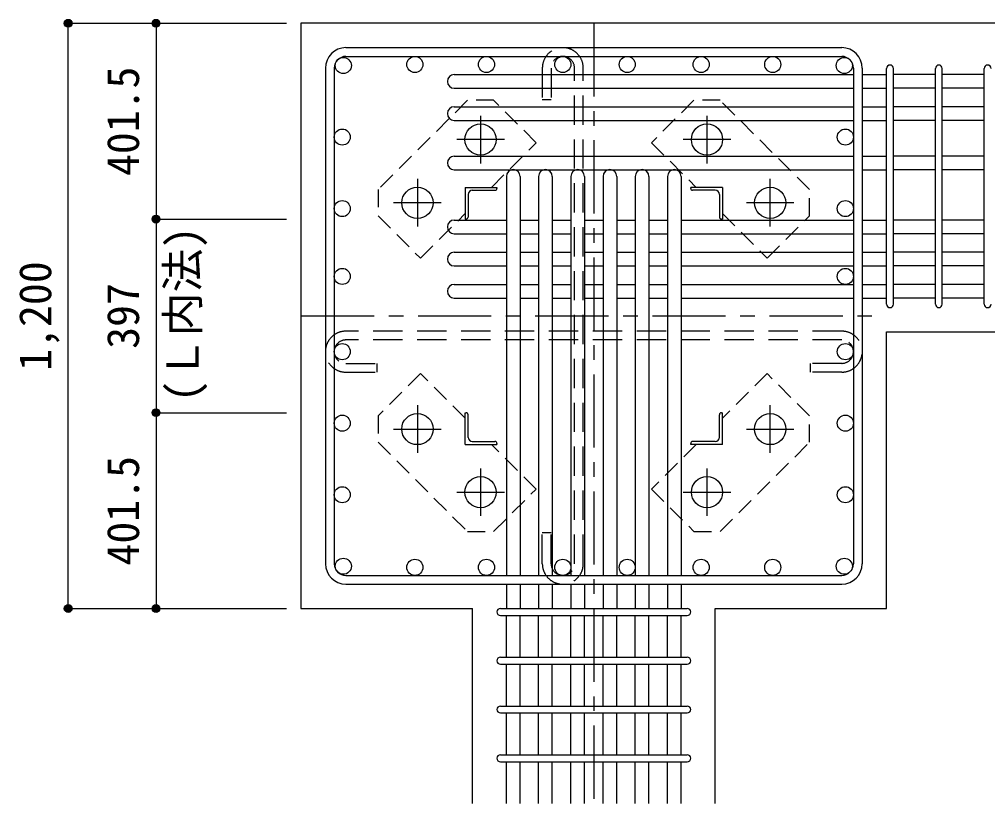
# Model space of a CAD drawing. Units: millimetres at full size, sheet at 1:30. Extents: x -5973 to 5954, y -4195 to 4201.
# Drawn here: x -625 to 1359, y 1456 to 3064 of the extents above; entities that cross this region are included whole.
import ezdxf
from ezdxf.enums import TextEntityAlignment as Align

# ---------------------------------------------------------------- set-up
doc = ezdxf.new("R2010")
doc.units = ezdxf.units.MM
doc.header["$LTSCALE"] = 30
doc.header["$PDMODE"] = 32
doc.header["$PDSIZE"] = 15
for name, pattern in [('CHAIN1', [8, 5, -1, 1, -1]), ('DASHED1', [1.8, 1.2, -0.6]), ('DASHED2', [3, 2, -1])]:
    doc.linetypes.add(name, pattern=pattern)
for name, color, linetype in [('0-1_躯体線', 2, 'Continuous'), ('0-2_アンカーボルト', 4, 'CHAIN1'), ('0-3_立上り筋', 3, 'Continuous'), ('0-4_フープ筋', 7, 'Continuous'), ('0-5_基礎梁筋', 7, 'Continuous'), ('0-6_スタラップ筋', 7, 'Continuous'), ('0-7_文字', 4, 'Continuous'), ('0-9_プレート', 4, 'DASHED1'), ('0-A_アングル', 4, 'Continuous'), ('0-C', 7, 'DASHED2'), ('0-D_寸法', 4, 'Continuous')]:
    doc.layers.add(name, color=color, linetype=linetype)
doc.styles.add('ＭＳ ゴシック', font='')
doc.styles.get('ＭＳ ゴシック').set_extended_font_data('MS Gothic')

msp = doc.modelspace()

# ---------------------------------------------------------------- linework, layer by layer
at = {"layer": '0-1_躯体線'}
for p, q in [((-47.56, 3056.03), (-47.56, 1856.03)), ((1552.44, 3056.03), (-47.56, 3056.03)), ((1152.44, 2423.03), (1552.44, 2423.03)), ((1152.44, 1856.03), (1152.44, 2423.03)), ((-47.56, 1856.03), (303.94, 1856.03)), ((303.94, 1456.03), (303.94, 1856.03)), ((800.94, 1856.03), (1152.44, 1856.03)), ((800.94, 1456.03), (800.94, 1856.03))]:
    msp.add_line(p, q, dxfattribs=at)
at = {"layer": '0-2_アンカーボルト'}
for p, q in [((320.44, 2866.23), (320.44, 2768.73)), ((784.44, 2768.73), (784.44, 2866.23)), ((369.24, 2817.53), (271.74, 2817.53)), ((833.14, 2817.53), (735.64, 2817.53)), ((190.94, 2736.73), (190.94, 2639.23)), ((913.94, 2639.23), (913.94, 2736.73)), ((239.74, 2688.03), (142.24, 2688.03)), ((962.64, 2688.03), (865.14, 2688.03)), ((190.94, 2272.83), (190.94, 2175.33)), ((913.94, 2175.33), (913.94, 2272.83)), ((142.24, 2224.03), (239.74, 2224.03)), ((865.14, 2224.03), (962.64, 2224.03)), ((320.44, 2143.33), (320.44, 2045.83)), ((784.44, 2045.83), (784.44, 2143.33)), ((271.74, 2094.53), (369.24, 2094.53)), ((735.64, 2094.53), (833.14, 2094.53))]:
    msp.add_line(p, q, dxfattribs=at)
at = {"layer": '0-2_アンカーボルト', "color": 3, "linetype": 'Continuous'}
for centre in [(320.44, 2817.53), (784.44, 2817.53), (190.94, 2688.03), (913.94, 2688.03), (190.94, 2224.03), (913.94, 2224.03), (320.44, 2094.53), (784.44, 2094.53)]:
    msp.add_circle(centre, 32, dxfattribs=at)
at = {"layer": '0-3_立上り筋'}
for centre in [(39.13, 2969.33), (185.79, 2971.53), (332.45, 2971.53), (488.94, 2971.53), (620.94, 2971.53), (772.42, 2971.53), (919.08, 2971.53), (1065.74, 2969.33), (36.94, 2822.68), (1067.94, 2822.68), (36.94, 2676.02), (1067.94, 2676.02), (36.94, 2537.03), (1067.94, 2537.03), (36.94, 2382.7), (1067.94, 2382.7), (36.94, 2236.04), (1067.94, 2236.04), (36.94, 2089.39), (1067.94, 2089.39), (39.13, 1942.73), (185.79, 1940.53), (332.45, 1940.53), (488.94, 1940.53), (620.94, 1940.53), (772.42, 1940.53), (919.08, 1940.53), (1065.74, 1942.73)]:
    msp.add_circle(centre, 16.5, dxfattribs=at)
at = {"layer": '0-4_フープ筋'}
for p, q in [((44.44, 3006.03), (1060.44, 3006.03)), ((44.44, 2988.03), (1060.44, 2988.03)), ((2.44, 2964.03), (2.44, 1948.03)), ((20.44, 2964.03), (20.44, 1948.03)), ((1084.44, 2964.03), (1084.44, 1948.03)), ((1102.44, 2964.03), (1102.44, 1948.03)), ((44.44, 1924.03), (1060.44, 1924.03)), ((44.44, 1906.03), (1060.44, 1906.03))]:
    msp.add_line(p, q, dxfattribs=at)
for centre, radius, start, end in [((44.44, 2964.03), 42, 90, 180), ((1060.44, 2964.03), 42, 0, 90), ((44.44, 2964.03), 24, 90, 180), ((1060.44, 2964.03), 24, 0, 90), ((44.44, 1948.03), 42, 180, 270), ((44.44, 1948.03), 24, 180, 270), ((1060.44, 1948.03), 42, 270, 0), ((1060.44, 1948.03), 24, 270, 0)]:
    msp.add_arc(centre, radius, start, end, dxfattribs=at)
at = {"layer": '0-5_基礎梁筋'}
for p, q in [((266.44, 2950.83), (1084.44, 2950.83)), ((1102.44, 2950.83), (1152.44, 2950.83)), ((1252.44, 2950.83), (1166.44, 2950.83)), ((1352.44, 2950.83), (1266.44, 2950.83)), ((266.44, 2922.83), (1084.44, 2922.83)), ((1102.44, 2922.83), (1152.44, 2922.83)), ((1252.44, 2922.83), (1166.44, 2922.83)), ((1352.44, 2922.83), (1266.44, 2922.83)), ((266.44, 2884.83), (1084.44, 2884.83)), ((1102.44, 2884.83), (1152.44, 2884.83)), ((1252.44, 2884.83), (1166.44, 2884.83)), ((1352.44, 2884.83), (1266.44, 2884.83)), ((266.44, 2856.83), (1084.44, 2856.83)), ((1102.44, 2856.83), (1152.44, 2856.83)), ((1252.44, 2856.83), (1166.44, 2856.83)), ((1352.44, 2856.83), (1266.44, 2856.83)), ((266.44, 2783.53), (1084.44, 2783.53)), ((1102.44, 2783.53), (1152.44, 2783.53)), ((1252.44, 2783.53), (1166.44, 2783.53)), ((1352.44, 2783.53), (1266.44, 2783.53)), ((266.44, 2755.53), (1084.44, 2755.53)), ((373.44, 2742.03), (373.44, 1924.03)), ((401.44, 2742.03), (401.44, 1924.03)), ((439.44, 2742.03), (439.44, 1924.03)), ((467.44, 2742.03), (467.44, 1924.03)), ((505.44, 2742.03), (505.44, 1924.03)), ((533.44, 2742.03), (533.44, 1924.03)), ((571.44, 2742.03), (571.44, 1924.03)), ((599.44, 2742.03), (599.44, 1924.03)), ((637.44, 2742.03), (637.44, 1924.03)), ((665.44, 2742.03), (665.44, 1924.03)), ((703.44, 2742.03), (703.44, 1924.03)), ((731.44, 2742.03), (731.44, 1924.03)), ((1102.44, 2755.53), (1152.44, 2755.53)), ((1252.44, 2755.53), (1166.44, 2755.53)), ((1352.44, 2755.53), (1266.44, 2755.53)), ((266.44, 2652.53), (373.44, 2652.53)), ((401.44, 2652.53), (439.44, 2652.53)), ((467.44, 2652.53), (505.44, 2652.53)), ((533.44, 2652.53), (571.44, 2652.53)), ((599.44, 2652.53), (637.44, 2652.53)), ((665.44, 2652.53), (703.44, 2652.53)), ((731.44, 2652.53), (1084.44, 2652.53)), ((1102.44, 2652.53), (1152.44, 2652.53)), ((1252.44, 2652.53), (1166.44, 2652.53)), ((1352.44, 2652.53), (1266.44, 2652.53)), ((266.44, 2624.53), (373.44, 2624.53)), ((401.44, 2624.53), (439.44, 2624.53)), ((467.44, 2624.53), (505.44, 2624.53)), ((533.44, 2624.53), (571.44, 2624.53)), ((599.44, 2624.53), (637.44, 2624.53)), ((665.44, 2624.53), (703.44, 2624.53)), ((731.44, 2624.53), (1084.44, 2624.53)), ((1102.44, 2624.53), (1152.44, 2624.53)), ((1252.44, 2624.53), (1166.44, 2624.53)), ((1352.44, 2624.53), (1266.44, 2624.53)), ((266.44, 2586.53), (373.44, 2586.53)), ((401.44, 2586.53), (439.44, 2586.53)), ((467.44, 2586.53), (505.44, 2586.53)), ((533.44, 2586.53), (571.44, 2586.53)), ((599.44, 2586.53), (637.44, 2586.53)), ((665.44, 2586.53), (703.44, 2586.53)), ((731.44, 2586.53), (1084.44, 2586.53)), ((1102.44, 2586.53), (1152.44, 2586.53)), ((1252.44, 2586.53), (1166.44, 2586.53)), ((1352.44, 2586.53), (1266.44, 2586.53)), ((266.44, 2558.53), (373.44, 2558.53)), ((401.44, 2558.53), (439.44, 2558.53)), ((467.44, 2558.53), (505.44, 2558.53)), ((533.44, 2558.53), (571.44, 2558.53)), ((599.44, 2558.53), (637.44, 2558.53)), ((665.44, 2558.53), (703.44, 2558.53)), ((731.44, 2558.53), (1084.44, 2558.53)), ((1102.44, 2558.53), (1152.44, 2558.53)), ((1252.44, 2558.53), (1166.44, 2558.53)), ((1352.44, 2558.53), (1266.44, 2558.53)), ((266.44, 2520.53), (373.44, 2520.53)), ((401.44, 2520.53), (439.44, 2520.53)), ((467.44, 2520.53), (505.44, 2520.53)), ((533.44, 2520.53), (571.44, 2520.53)), ((599.44, 2520.53), (637.44, 2520.53)), ((665.44, 2520.53), (703.44, 2520.53)), ((731.44, 2520.53), (1084.44, 2520.53)), ((1102.44, 2520.53), (1152.44, 2520.53)), ((1252.44, 2520.53), (1166.44, 2520.53)), ((1352.44, 2520.53), (1266.44, 2520.53)), ((266.44, 2492.53), (373.44, 2492.53)), ((401.44, 2492.53), (439.44, 2492.53)), ((467.44, 2492.53), (505.44, 2492.53)), ((533.44, 2492.53), (571.44, 2492.53)), ((599.44, 2492.53), (637.44, 2492.53)), ((665.44, 2492.53), (703.44, 2492.53)), ((731.44, 2492.53), (1084.44, 2492.53)), ((1102.44, 2492.53), (1152.44, 2492.53)), ((1252.44, 2492.53), (1166.44, 2492.53)), ((1352.44, 2492.53), (1266.44, 2492.53)), ((373.44, 1906.03), (373.44, 1856.03)), ((401.44, 1906.03), (401.44, 1856.03)), ((439.44, 1906.03), (439.44, 1856.03)), ((467.44, 1906.03), (467.44, 1856.03)), ((505.44, 1906.03), (505.44, 1856.03)), ((533.44, 1906.03), (533.44, 1856.03)), ((571.44, 1906.03), (571.44, 1856.03)), ((599.44, 1906.03), (599.44, 1856.03)), ((637.44, 1906.03), (637.44, 1856.03)), ((665.44, 1906.03), (665.44, 1856.03)), ((703.44, 1906.03), (703.44, 1856.03)), ((731.44, 1906.03), (731.44, 1856.03)), ((373.44, 1756.03), (373.44, 1842.03)), ((401.44, 1756.03), (401.44, 1842.03)), ((439.44, 1756.03), (439.44, 1842.03)), ((467.44, 1756.03), (467.44, 1842.03)), ((505.44, 1756.03), (505.44, 1842.03)), ((533.44, 1756.03), (533.44, 1842.03)), ((571.44, 1756.03), (571.44, 1842.03)), ((599.44, 1756.03), (599.44, 1842.03)), ((637.44, 1756.03), (637.44, 1842.03)), ((665.44, 1756.03), (665.44, 1842.03)), ((703.44, 1756.03), (703.44, 1842.03)), ((731.44, 1756.03), (731.44, 1842.03)), ((373.44, 1656.03), (373.44, 1742.03)), ((401.44, 1656.03), (401.44, 1742.03)), ((439.44, 1656.03), (439.44, 1742.03)), ((467.44, 1656.03), (467.44, 1742.03)), ((505.44, 1656.03), (505.44, 1742.03)), ((533.44, 1656.03), (533.44, 1742.03)), ((571.44, 1656.03), (571.44, 1742.03)), ((599.44, 1656.03), (599.44, 1742.03)), ((637.44, 1656.03), (637.44, 1742.03)), ((665.44, 1656.03), (665.44, 1742.03)), ((703.44, 1656.03), (703.44, 1742.03)), ((731.44, 1656.03), (731.44, 1742.03)), ((373.44, 1556.03), (373.44, 1642.03)), ((401.44, 1556.03), (401.44, 1642.03)), ((439.44, 1556.03), (439.44, 1642.03)), ((467.44, 1556.03), (467.44, 1642.03)), ((505.44, 1556.03), (505.44, 1642.03)), ((533.44, 1556.03), (533.44, 1642.03)), ((571.44, 1556.03), (571.44, 1642.03)), ((599.44, 1556.03), (599.44, 1642.03)), ((637.44, 1556.03), (637.44, 1642.03)), ((665.44, 1556.03), (665.44, 1642.03)), ((703.44, 1556.03), (703.44, 1642.03)), ((731.44, 1556.03), (731.44, 1642.03)), ((373.44, 1456.03), (373.44, 1542.03)), ((401.44, 1456.03), (401.44, 1542.03)), ((439.44, 1456.03), (439.44, 1542.03)), ((467.44, 1456.03), (467.44, 1542.03)), ((505.44, 1456.03), (505.44, 1542.03)), ((533.44, 1456.03), (533.44, 1542.03)), ((571.44, 1456.03), (571.44, 1542.03)), ((599.44, 1456.03), (599.44, 1542.03)), ((637.44, 1456.03), (637.44, 1542.03)), ((665.44, 1456.03), (665.44, 1542.03)), ((703.44, 1456.03), (703.44, 1542.03)), ((731.44, 1456.03), (731.44, 1542.03))]:
    msp.add_line(p, q, dxfattribs=at)
for centre, start, end in [((266.44, 2936.83), 90, 270), ((266.44, 2870.83), 90, 270), ((266.44, 2769.53), 90, 270), ((387.44, 2742.03), 0, 180), ((453.44, 2742.03), 0, 180), ((519.44, 2742.03), 0, 180), ((585.44, 2742.03), 0, 180), ((651.44, 2742.03), 0, 180), ((717.44, 2742.03), 0, 180), ((266.44, 2638.53), 90, 270), ((266.44, 2572.53), 90, 270), ((266.44, 2506.53), 90, 270)]:
    msp.add_arc(centre, 14, start, end, dxfattribs=at)
at = {"layer": '0-6_スタラップ筋'}
for p, q in [((1152.44, 2480.03), (1152.44, 2963.33)), ((1166.44, 2480.03), (1166.44, 2963.33)), ((1252.44, 2480.03), (1252.44, 2963.33)), ((1266.44, 2480.03), (1266.44, 2963.33)), ((1352.44, 2480.03), (1352.44, 2963.33)), ((360.94, 1856.03), (743.94, 1856.03)), ((360.94, 1842.03), (743.94, 1842.03)), ((360.94, 1756.03), (743.94, 1756.03)), ((360.94, 1742.03), (743.94, 1742.03)), ((360.94, 1656.03), (743.94, 1656.03)), ((360.94, 1642.03), (743.94, 1642.03)), ((360.94, 1556.03), (743.94, 1556.03)), ((360.94, 1542.03), (743.94, 1542.03))]:
    msp.add_line(p, q, dxfattribs=at)
for centre, start, end in [((1159.44, 2963.33), 0, 180), ((1159.44, 2963.33), 0, 180), ((1159.44, 2963.33), 0, 180), ((1159.44, 2963.33), 0, 180), ((1259.44, 2963.33), 0, 180), ((1359.44, 2963.33), 0, 180), ((1159.44, 2480.03), 180, 0), ((1159.44, 2480.03), 180, 0), ((1159.44, 2480.03), 180, 0), ((1159.44, 2480.03), 180, 0), ((1259.44, 2480.03), 180, 0), ((1359.44, 2480.03), 180, 0), ((360.94, 1849.03), 90, 270), ((360.94, 1849.03), 90, 270), ((360.94, 1849.03), 90, 270), ((360.94, 1849.03), 90, 270), ((743.94, 1849.03), 270, 90), ((743.94, 1849.03), 270, 90), ((743.94, 1849.03), 270, 90), ((743.94, 1849.03), 270, 90), ((360.94, 1749.03), 90, 270), ((743.94, 1749.03), 270, 90), ((360.94, 1649.03), 90, 270), ((743.94, 1649.03), 270, 90), ((360.94, 1549.03), 90, 270), ((743.94, 1549.03), 270, 90)]:
    msp.add_arc(centre, 7, start, end, dxfattribs=at)
at = {"layer": '0-9_プレート'}
for p, q in [((293.54, 2898.03), (110.34, 2714.93)), ((347.24, 2898.03), (293.54, 2898.03)), ((434.24, 2811.13), (347.24, 2898.03)), ((757.64, 2898.13), (670.64, 2811.13)), ((811.34, 2898.13), (757.64, 2898.13)), ((994.44, 2714.93), (811.34, 2898.13)), ((342.64, 2719.53), (434.24, 2811.13)), ((670.64, 2811.13), (762.24, 2719.53)), ((110.34, 2714.93), (110.34, 2661.23)), ((994.44, 2661.23), (994.44, 2714.93)), ((110.34, 2661.23), (197.34, 2574.23)), ((197.34, 2574.23), (288.94, 2665.83)), ((815.94, 2665.83), (907.54, 2574.23)), ((907.54, 2574.23), (994.44, 2661.23)), ((197.34, 2337.83), (110.44, 2250.83)), ((288.94, 2246.23), (197.34, 2337.83)), ((907.54, 2337.83), (815.94, 2246.23)), ((994.54, 2250.83), (907.54, 2337.83)), ((110.44, 2250.83), (110.44, 2197.13)), ((994.54, 2197.13), (994.54, 2250.83)), ((110.44, 2197.13), (293.54, 2013.93)), ((434.24, 2100.93), (342.64, 2192.53)), ((762.24, 2192.53), (670.64, 2100.93)), ((811.34, 2014.03), (994.54, 2197.13)), ((347.24, 2013.93), (434.24, 2100.93)), ((670.64, 2100.93), (757.64, 2014.03)), ((293.54, 2013.93), (347.24, 2013.93)), ((757.64, 2014.03), (811.34, 2014.03))]:
    msp.add_line(p, q, dxfattribs=at)
at = {"layer": '0-A_アングル'}
for p, q in [((288.94, 2719.53), (288.94, 2654.53)), ((288.94, 2719.53), (353.94, 2719.53)), ((353.94, 2719.53), (353.94, 2717.53)), ((750.94, 2717.53), (750.94, 2719.53)), ((815.94, 2719.53), (750.94, 2719.53)), ((815.94, 2719.53), (815.94, 2654.53)), ((294.94, 2705.03), (294.94, 2658.53)), ((303.44, 2713.53), (349.94, 2713.53)), ((801.44, 2713.53), (754.94, 2713.53)), ((809.94, 2705.03), (809.94, 2658.53)), ((290.94, 2654.53), (288.94, 2654.53)), ((815.94, 2654.53), (813.94, 2654.53)), ((288.94, 2192.53), (288.94, 2257.53)), ((288.94, 2257.53), (290.94, 2257.53)), ((294.94, 2207.03), (294.94, 2253.53)), ((809.94, 2207.03), (809.94, 2253.53)), ((813.94, 2257.53), (815.94, 2257.53)), ((815.94, 2192.53), (815.94, 2257.53)), ((288.94, 2192.53), (353.94, 2192.53)), ((303.44, 2198.53), (349.94, 2198.53)), ((353.94, 2194.53), (353.94, 2192.53)), ((750.94, 2192.53), (750.94, 2194.53)), ((815.94, 2192.53), (750.94, 2192.53)), ((801.44, 2198.53), (754.94, 2198.53))]:
    msp.add_line(p, q, dxfattribs=at)
for centre, radius, start, end in [((303.44, 2705.03), 8.5, 90, 180), ((349.94, 2717.53), 4, 270, 0), ((754.94, 2717.53), 4, 180, 270), ((801.44, 2705.03), 8.5, 0, 90), ((290.94, 2658.53), 4, 270, 0), ((813.94, 2658.53), 4, 180, 270), ((290.94, 2253.53), 4, 0, 90), ((813.94, 2253.53), 4, 90, 180), ((303.44, 2207.03), 8.5, 180, 270), ((801.44, 2207.03), 8.5, 270, 0), ((349.94, 2194.53), 4, 0, 90), ((754.94, 2194.53), 4, 90, 180)]:
    msp.add_arc(centre, radius, start, end, dxfattribs=at)
at = {"layer": '0-C'}
for p, q in [((446.94, 2964.03), (446.94, 2900.03)), ((464.94, 2964.03), (464.94, 2900.03)), ((512.94, 1948.03), (512.94, 2964.03)), ((530.94, 1948.03), (530.94, 2964.03)), ((446.94, 2900.03), (464.94, 2900.03)), ((1060.44, 2424.7), (44.44, 2424.7)), ((1060.44, 2406.7), (44.44, 2406.7)), ((44.44, 2358.7), (108.44, 2358.7)), ((108.44, 2340.7), (108.44, 2358.7)), ((996.44, 2340.7), (996.44, 2358.7)), ((1060.44, 2358.7), (996.44, 2358.7)), ((44.44, 2340.7), (108.44, 2340.7)), ((1060.44, 2340.7), (996.44, 2340.7)), ((464.94, 1948.03), (464.94, 2012.03))]:
    msp.add_line(p, q, dxfattribs=at)
msp.add_lwpolyline([(446.94, 1948.03), (446.94, 2012.03), (464.94, 2012.03)], dxfattribs=at)
for centre, radius, start, end in [((488.94, 2964.03), 42, 0, 180), ((488.94, 2964.03), 24, 0, 180), ((44.44, 2382.7), 42, 90, 270), ((1060.44, 2382.7), 42, 270, 90), ((44.44, 2382.7), 24, 90, 270), ((1060.44, 2382.7), 24, 270, 90), ((488.94, 1948.03), 42, 180, 0), ((488.94, 1948.03), 24, 180, 0)]:
    msp.add_arc(centre, radius, start, end, dxfattribs=at)
at = {"layer": '0-D_寸法'}
for p, q in [((-524.6, 1856.03), (-524.6, 3056.03)), ((-524.6, 3056.03), (-344.6, 3056.03)), ((-524.6, 3056.03), (-344.6, 3056.03)), ((-344.6, 3056.03), (-77.56, 3056.03)), ((-344.6, 3056.03), (-344.6, 2654.53)), ((-344.6, 2654.53), (-344.6, 2257.53)), ((-344.6, 2654.53), (-77.56, 2654.53)), ((-344.6, 2257.53), (-344.6, 1856.03)), ((-344.6, 2257.53), (-77.56, 2257.53)), ((-524.6, 1856.03), (-344.6, 1856.03)), ((-344.6, 1856.03), (-77.56, 1856.03)), ((-344.6, 1856.03), (-77.56, 1856.03))]:
    msp.add_line(p, q, dxfattribs=at)
at = {"layer": '0-D_寸法', "linetype": 'CHAIN1'}
for p, q in [((552.44, 3056.03), (552.44, 1456.03)), ((-47.56, 2456.03), (1152.44, 2456.03))]:
    msp.add_line(p, q, dxfattribs=at)
at = {"layer": '0-D_寸法'}
for centre, radius in [((-524.6, 3056.03), 8), ((-524.6, 3056.03), 7.2), ((-524.6, 3056.03), 6.4), ((-524.6, 3056.03), 5.6), ((-524.6, 3056.03), 4.8), ((-524.6, 3056.03), 4), ((-524.6, 3056.03), 3.2), ((-524.6, 3056.03), 2.4), ((-524.6, 3056.03), 1.6), ((-524.6, 3056.03), 0.8), ((-344.6, 3056.03), 8), ((-344.6, 3056.03), 7.2), ((-344.6, 3056.03), 6.4), ((-344.6, 3056.03), 5.6), ((-344.6, 3056.03), 4.8), ((-344.6, 3056.03), 4), ((-344.6, 3056.03), 3.2), ((-344.6, 3056.03), 2.4), ((-344.6, 3056.03), 1.6), ((-344.6, 3056.03), 0.8), ((-344.6, 2654.53), 8), ((-344.6, 2654.53), 7.2), ((-344.6, 2654.53), 6.4), ((-344.6, 2654.53), 5.6), ((-344.6, 2654.53), 4.8), ((-344.6, 2654.53), 4), ((-344.6, 2654.53), 3.2), ((-344.6, 2654.53), 2.4), ((-344.6, 2654.53), 1.6), ((-344.6, 2654.53), 0.8), ((-344.6, 2257.53), 8), ((-344.6, 2257.53), 7.2), ((-344.6, 2257.53), 6.4), ((-344.6, 2257.53), 5.6), ((-344.6, 2257.53), 4.8), ((-344.6, 2257.53), 4), ((-344.6, 2257.53), 3.2), ((-344.6, 2257.53), 2.4), ((-344.6, 2257.53), 1.6), ((-344.6, 2257.53), 0.8), ((-524.6, 1856.03), 8), ((-524.6, 1856.03), 7.2), ((-524.6, 1856.03), 6.4), ((-524.6, 1856.03), 5.6), ((-524.6, 1856.03), 4.8), ((-524.6, 1856.03), 4), ((-524.6, 1856.03), 3.2), ((-524.6, 1856.03), 2.4), ((-524.6, 1856.03), 1.6), ((-524.6, 1856.03), 0.8), ((-344.6, 1856.03), 8), ((-344.6, 1856.03), 7.2), ((-344.6, 1856.03), 6.4), ((-344.6, 1856.03), 5.6), ((-344.6, 1856.03), 4.8), ((-344.6, 1856.03), 4), ((-344.6, 1856.03), 3.2), ((-344.6, 1856.03), 2.4), ((-344.6, 1856.03), 1.6), ((-344.6, 1856.03), 0.8)]:
    msp.add_circle(centre, radius, dxfattribs=at)
at = {"layer": '0-D_寸法', "color": 7}
for p in [(-524.6, 3056.03), (-344.6, 3056.03), (-344.6, 2654.53), (-344.6, 2257.53), (-524.6, 1856.03), (-344.6, 1856.03)]:
    msp.add_point(p, dxfattribs=at)

# ---------------------------------------------------------------- texts
at = {"layer": '0-7_文字', "style": 'ＭＳ ゴシック'}
msp.add_text('(Ｌ内法)', height=65.98, rotation=90, dxfattribs=at).set_placement((-237.36, 2279.25), align=Align.BOTTOM_LEFT)
at = {"layer": '0-D_寸法', "style": 'ＭＳ ゴシック'}
for s, p in [('401.5', (-359.6, 2742.78)), ('1,200', (-539.6, 2343.53)), ('397', (-359.6, 2388.53)), ('401.5', (-359.6, 1944.28))]:
    msp.add_text(s, height=65.98, rotation=90, dxfattribs=at).set_placement(p, align=Align.BOTTOM_LEFT)

doc.saveas('drawing.dxf')
